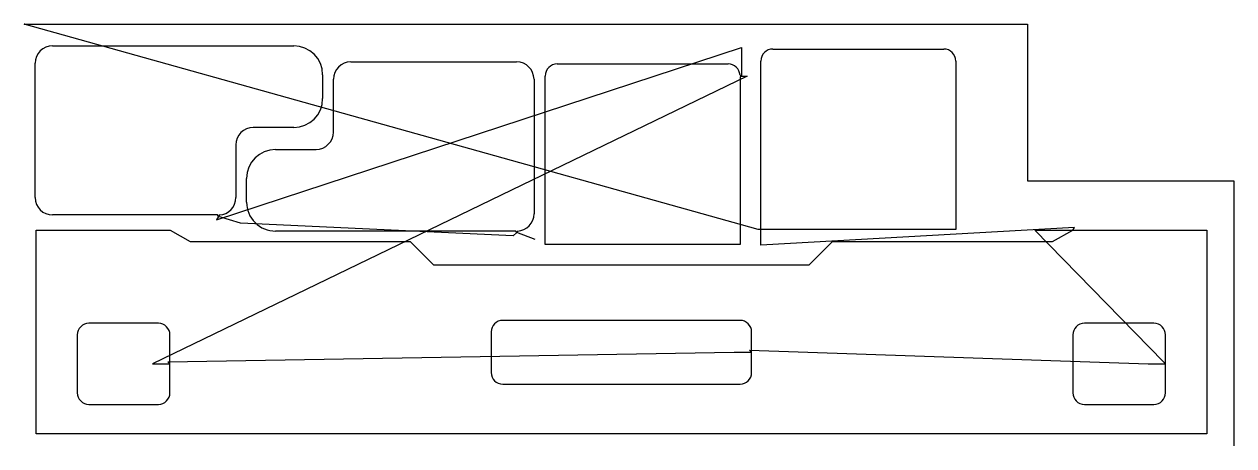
# Model space of a CAD drawing. Header units: metres. Extents: x 0 to 2090, y 499 to 1226.
import ezdxf

# ---------------------------------------------------------------- set-up
doc = ezdxf.new("R2010")
doc.units = ezdxf.units.M

msp = doc.modelspace()

# ---------------------------------------------------------------- linework, layer by layer
at = {"layer": 'TOOL_0'}
for p, q in [((1267.995, 871.878), (0.002, 1226.277)), ((0.002, 1226.277), (1.002, 1226.277)), ((1.002, 1226.277), (0.002, 1226.277)), ((0.002, 1226.277), (1.002, 1226.277)), ((1.002, 1226.277), (1733.594, 1226.277)), ((1733.594, 1226.277), (1733.594, 955.864)), ((49.066, 1188.997), (465.666, 1188.997)), ((332.51, 888.66), (1239.431, 1186.036)), ((1239.431, 1186.036), (1239.431, 1136.849)), ((1293.61, 1183.478), (1588.61, 1183.478)), ((19.066, 926.997), (19.066, 1158.997)), ((564.238, 1161.148), (850.838, 1161.148)), ((921.058, 1157.602), (1216.058, 1157.602)), ((1272.81, 871.878), (1272.81, 1162.678)), ((1609.41, 1162.678), (1609.41, 871.878)), ((1248.976, 1136.854), (221.768, 640.038)), ((515.666, 1138.997), (515.666, 1097.997)), ((534.238, 1040.148), (534.238, 1131.148)), ((880.838, 1131.148), (880.838, 899.148)), ((900.258, 846.002), (900.258, 1136.802)), ((1236.804, 1138.302), (1239.431, 1136.849)), ((1239.431, 1136.849), (1236.858, 1135.302)), ((1236.858, 1135.302), (1236.858, 846.002)), ((1239.431, 1136.849), (1248.976, 1136.854)), ((465.666, 1047.997), (395.666, 1047.997)), ((365.666, 1017.997), (365.666, 926.997)), ((434.238, 1010.148), (504.238, 1010.148)), ((384.238, 919.149), (384.238, 960.148)), ((1733.594, 955.864), (2089.876, 955.864)), ((2089.876, 955.864), (2089.876, 499.574)), ((334.166, 896.997), (49.066, 896.997)), ((335.699, 894.416), (332.51, 888.66)), ((335.698, 894.416), (334.166, 896.997)), ((373.656, 882.645), (335.698, 894.416)), ((337.166, 897.035), (335.699, 894.416)), ((844.576, 860.837), (373.656, 882.645)), ((20.518, 519.141), (20.518, 870.941)), ((20.518, 870.941), (252.009, 870.941)), ((252.009, 870.941), (286.65, 850.941)), ((849.338, 869.148), (434.238, 869.148)), ((850.871, 866.567), (844.576, 860.837)), ((850.87, 866.567), (849.338, 869.148)), ((883.088, 854.721), (850.87, 866.567)), ((852.338, 869.186), (850.871, 866.567)), ((1272.81, 871.878), (1267.995, 871.878)), ((1814.86, 875.554), (1272.81, 845.049)), ((1272.81, 845.049), (1272.81, 871.878)), ((1609.41, 871.878), (1272.81, 871.878)), ((1968.232, 643.576), (1746.223, 870.941)), ((1746.223, 870.941), (1811.527, 870.941)), ((1776.886, 850.941), (1811.527, 870.941)), ((1811.527, 870.941), (1814.86, 875.554)), ((1811.527, 870.941), (2043.018, 870.941)), ((2043.018, 870.941), (2043.018, 519.141)), ((286.65, 850.941), (667.141, 850.941)), ((667.141, 850.941), (707.141, 810.941)), ((1236.858, 846.002), (900.258, 846.002)), ((1356.395, 810.941), (1396.395, 850.941)), ((1396.395, 850.941), (1776.886, 850.941)), ((707.141, 810.941), (1356.395, 810.941)), ((1236.768, 715.039), (826.768, 715.039)), ((91.768, 690.038), (91.768, 590.038)), ((231.768, 710.038), (111.768, 710.038)), ((251.768, 640.038), (251.768, 690.038)), ((806.768, 695.039), (806.768, 625.039)), ((1256.768, 660.039), (1256.768, 695.039)), ((1811.768, 690.04), (1811.768, 590.04)), ((1951.768, 710.04), (1831.768, 710.04)), ((1971.768, 640.04), (1971.768, 690.04)), ((248.232, 643.574), (1226.768, 660.039)), ((1226.768, 660.039), (1256.768, 660.039)), ((1256.768, 660.039), (1253.232, 663.575)), ((1253.232, 663.575), (1941.768, 640.04)), ((1256.768, 625.039), (1256.768, 660.039)), ((221.768, 640.038), (251.768, 640.038)), ((251.768, 640.038), (248.232, 643.574)), ((251.768, 590.038), (251.768, 640.038)), ((1941.768, 640.04), (1971.768, 640.04)), ((1971.768, 640.04), (1968.232, 643.576)), ((1971.768, 590.04), (1971.768, 640.04)), ((826.768, 605.039), (1236.768, 605.039)), ((111.768, 570.038), (231.768, 570.038)), ((1831.768, 570.04), (1951.768, 570.04)), ((2043.018, 519.141), (20.518, 519.141)), ((2089.876, 499.574), (2089.876, 498.574))]:
    msp.add_line(p, q, dxfattribs=at)
for centre, radius, start, end in [((49.066, 1158.997), 30, 90, 180), ((465.666, 1138.997), 50, 0, 90), ((1293.61, 1162.678), 20.8, 90, 180), ((1588.61, 1162.678), 20.8, 0, 90), ((564.238, 1131.148), 30, 90, 180), ((850.838, 1131.148), 30, 0, 90), ((921.058, 1136.802), 20.8, 90, 180), ((1216.058, 1136.802), 20.8, 4.135466, 90), ((465.666, 1097.997), 50, 270, 0), ((395.666, 1017.997), 30, 90, 180), ((504.238, 1040.148), 30, 270, 0), ((434.238, 960.148), 50, 90, 180), ((49.066, 926.997), 30, 180, 270), ((335.666, 926.997), 30, 272.866029, 0), ((434.238, 919.148), 50, 179.998854, 270), ((850.838, 899.148), 30, 272.866029, 0), ((826.768, 695.039), 20, 90, 180), ((1236.768, 695.039), 20, 0, 90), ((111.768, 690.038), 20, 90, 180), ((231.768, 690.038), 20, 0, 90), ((1831.768, 690.04), 20, 90, 180), ((1951.768, 690.04), 20, 0, 90), ((826.768, 625.039), 20, 180, 270), ((1236.768, 625.039), 20, 270, 0), ((111.768, 590.038), 20, 180, 270), ((231.768, 590.038), 20, 270, 0), ((1831.768, 590.04), 20, 180, 270), ((1951.768, 590.04), 20, 270, 0)]:
    msp.add_arc(centre, radius, start, end, dxfattribs=at)

doc.saveas('drawing.dxf')
